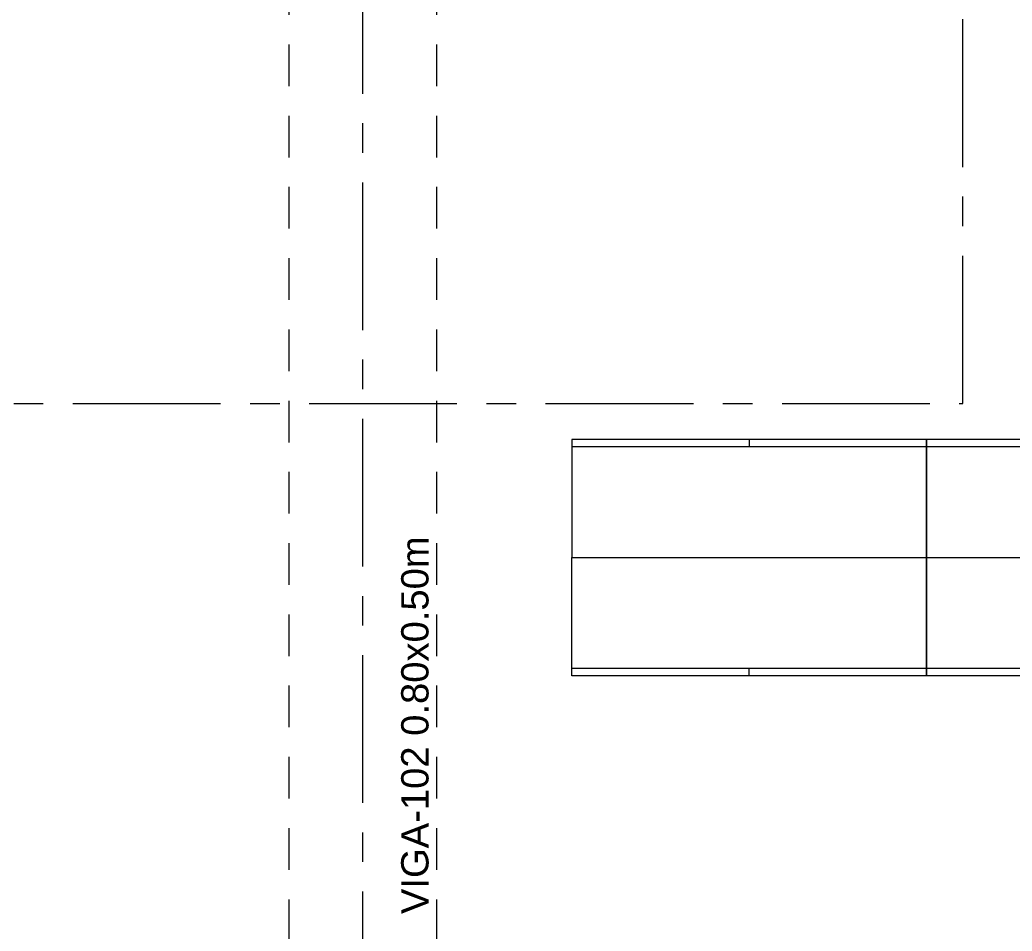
# Model space of a CAD drawing. Header units: inches. Extents: x -38 to 5698, y -33 to 92.
# Drawn here: x 135.659 to 139.017, y 8.216 to 11.3 of the extents above; entities that cross this region are included whole.
import ezdxf

# ---------------------------------------------------------------- set-up
doc = ezdxf.new("R2010")
doc.units = ezdxf.units.IN
doc.header["$MEASUREMENT"] = 0
doc.set_wipeout_variables(frame=1)
for name, pattern in [('Hidden Line', [0.195611, 0.141111, -0.0545]), ('Punto & Raya', [0.65, 0.5, -0.075, 0, -0.075]), ('Wipeout_Contour', [1, 0, -1])]:
    doc.linetypes.add(name, pattern=pattern)
for name, color, linetype in [('02 _ ARQ _ ALB _ Ejes Generales', 7, 'Continuous'), ('08 _ STR _ EXT _ 09 Vigas', 7, 'Continuous'), ('Dibujo 2D - General', 7, 'Continuous'), ('Interior - Mobiliario', 7, 'Continuous'), ('Marcador - Secciones', 251, 'Continuous'), ('Notas - Etiquetas', 251, 'Continuous')]:
    doc.layers.add(name, color=color, linetype=linetype)
doc.styles.add('Estilo_Generado_4', font='swisse.ttf')

msp = doc.modelspace()

# ---------------------------------------------------------------- linework, layer by layer
at = {"layer": '02 _ ARQ _ ALB _ Ejes Generales', "color": 252, "linetype": 'Punto & Raya', "lineweight": 13}
msp.add_line((136.82, 3.05), (136.82, 44.9), dxfattribs=at)
at = {"layer": '08 _ STR _ EXT _ 09 Vigas', "color": 251, "linetype": 'Hidden Line', "lineweight": 13}
msp.add_line((136.57, 7.7), (136.57, 16.9), dxfattribs=at)

# ---------------------------------------------------------------- texts
at = {"layer": 'Notas - Etiquetas', "color": 8, "linetype": 'Continuous', "lineweight": 13, "insert": (137.0433, 8.2735), "char_height": 0.0925, "attachment_point": 7, "rotation": 90, "style": 'Estilo_Generado_4'}
msp.add_mtext('\\A1;{\\pql;\\fSwis721 Ex BT|b0|i0|c0|p34;VIGA-102\\fSwis721 Ex BT|b0|i0|c0|p34; \\fSwis721 Ex BT|b0|i0|c0|p34;0.80\\fSwis721 Ex BT|b0|i0|c0|p34;x\\fSwis721 Ex BT|b0|i0|c0|p34;0.50\\fSwis721 Ex BT|b0|i0|c0|p34;m}', dxfattribs=at)

# ---------------------------------------------------------------- wipeouts: each hides what was drawn before it
at = {"color": 254, "linetype": 'Wipeout_Contour', "lineweight": 0, "ltscale": 5120.496047}
msp.add_wipeout([(137.07, 6.2), (144.67, 6.2), (144.67, 14.9999), (144.07, 14.9999), (144.07, 7.2), (137.07, 7.2)], dxfattribs=at).dxf.layer = 'Dibujo 2D - General'

# ---------------------------------------------------------------- next in the draw order: linework, layer by layer
at = {"layer": '08 _ STR _ EXT _ 09 Vigas', "color": 251, "linetype": 'Hidden Line', "lineweight": 13}
msp.add_line((137.07, 7.7), (137.07, 16.9), dxfattribs=at)
at = {"layer": 'Interior - Mobiliario', "color": 175, "linetype": 'Continuous', "lineweight": 13}
for p, q in [((138.1272, 9.8798), (138.1272, 9.8548)), ((138.7272, 9.8798), (138.7272, 9.8548)), ((138.7272, 9.8548), (137.5272, 9.8548)), ((139.9272, 9.8548), (138.7272, 9.8548)), ((138.7272, 9.1048), (137.5272, 9.1048)), ((138.1272, 9.0798), (138.1272, 9.1048)), ((139.9272, 9.1048), (138.7272, 9.1048)), ((138.7272, 9.0798), (138.7272, 9.1048))]:
    msp.add_line(p, q, dxfattribs=at)
at = {"layer": 'Interior - Mobiliario', "color": 175, "linetype": 'Continuous', "lineweight": 13, "flags": 128}
for points in [[(138.7272, 9.8798), (137.5272, 9.8798), (137.5272, 9.4798), (138.7272, 9.4798)], [(139.9272, 9.8798), (138.7272, 9.8798), (138.7272, 9.4798), (139.9272, 9.4798)], [(138.7272, 9.0798), (137.5272, 9.0798), (137.5272, 9.4798), (138.7272, 9.4798)], [(139.9272, 9.0798), (138.7272, 9.0798), (138.7272, 9.4798), (139.9272, 9.4798)]]:
    msp.add_lwpolyline(points, close=True, dxfattribs=at)
at = {"layer": 'Marcador - Secciones', "color": 251, "linetype": 'Punto & Raya', "lineweight": 13}
for p, q in [((138.8506, 10.0018), (138.8506, 17.4928)), ((97.4384, 10.0018), (138.8506, 10.0018))]:
    msp.add_line(p, q, dxfattribs=at)

doc.saveas('drawing.dxf')
